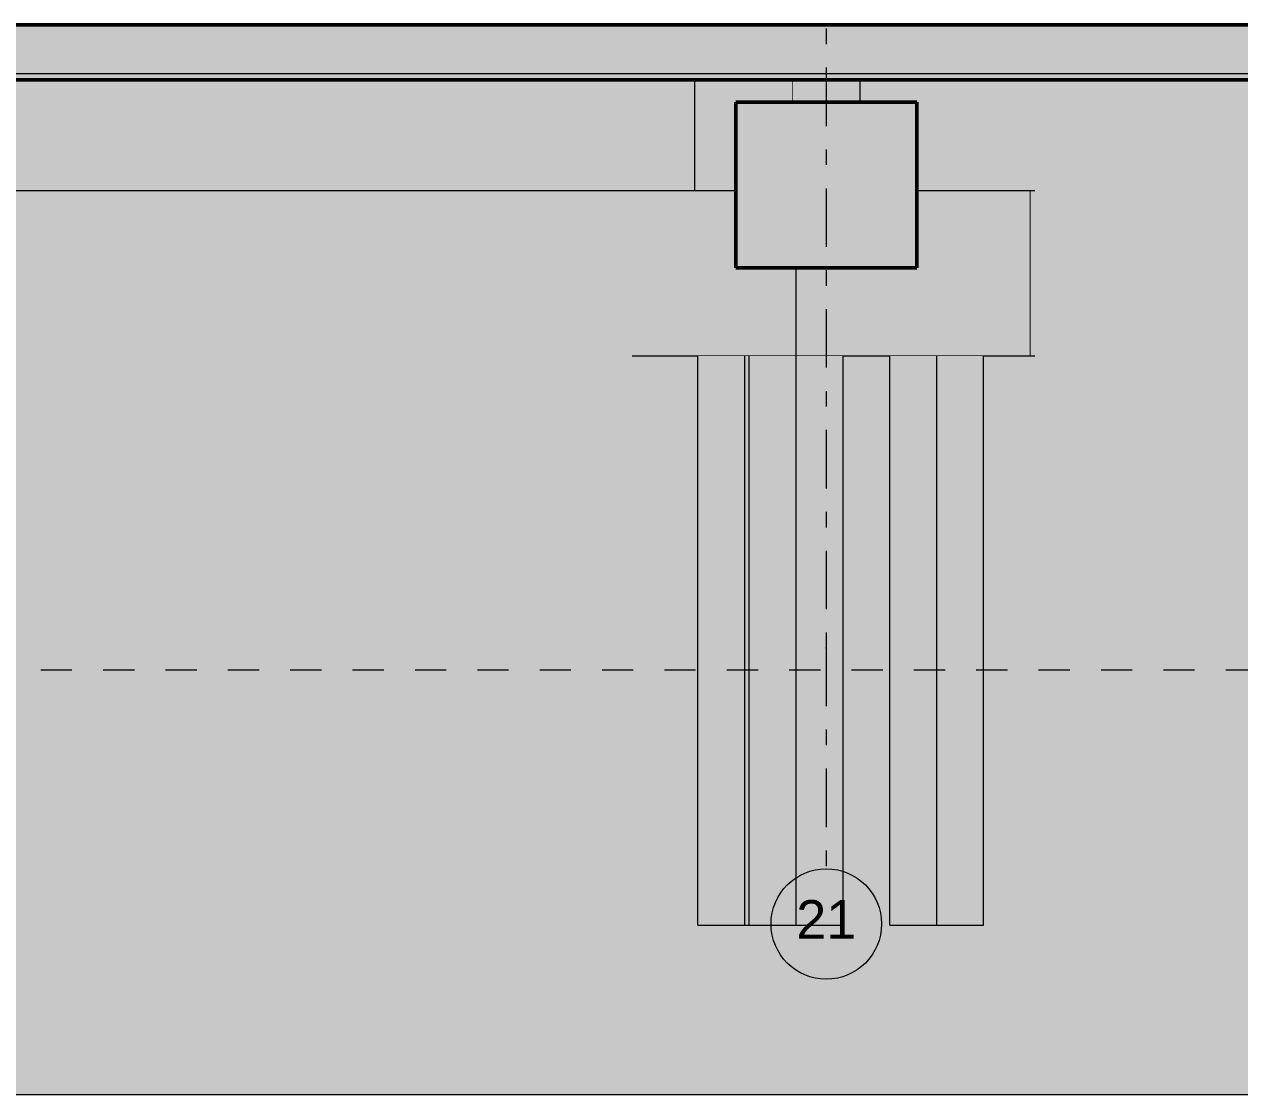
# Model space of a CAD drawing. Header units: millimetres. Extents: x -48147 to 1417267, y -496296 to 18123.
# Drawn here: x 1364361 to 1369861, y -496296 to -491451 of the extents above; entities that cross this region are included whole.
import ezdxf
from ezdxf.enums import TextEntityAlignment as Align

# ---------------------------------------------------------------- set-up
doc = ezdxf.new("R2010")
doc.units = ezdxf.units.MM
doc.header["$MEASUREMENT"] = 0
for name, pattern in [('Dashed', [2822.222233, 1411.111116, -1411.111116]), ('Double Dashed', [546.805537, 264.583325, -105.833328, 70.555556, -105.833328]), ('Wipeout_Contour', [1000, 0, -1000])]:
    doc.linetypes.add(name, pattern=pattern)
for name, color, linetype, lineweight, true_color in [('0_Pen_No__105', 7, 'Continuous', 15, 0xa6a6a6), ('A-230-M_FLOOR.IFC Import_Pen_No__109', 7, 'Continuous', 15, 0xa6a6a6), ('A-230-M_FLOOR.IFC Import_Pen_No__29', 7, 'Continuous', 50, 0x2a2a2a), ('HATCHING_Pen_No__145', 7, 'Continuous', 0, 0xa6a6a6), ('New_A-15-MG_Structural_Grid_Phase_2_Pen_No__222', 7, 'Continuous', 13, 0x65af33), ('S-160-M_FOUND.IFC Import_Pen_No__104', 7, 'Continuous', 15, 0xa6a6a6), ('S-160-M_FOUND.IFC Import_Pen_No__24', 7, 'Continuous', 50, 0x2a2a2a)]:
    doc.layers.add(name, color=color, linetype=linetype, lineweight=lineweight, true_color=true_color)
for name, color, linetype in [('A-230-M_FLOOR.IFC Import', 7, 'Continuous'), ('New_A-15-MG_Structural_Grid_Phase_2', 7, 'Continuous'), ('New_A-20-M_Floor_Slab', 7, 'Continuous'), ('S-160-M_FOUND.IFC Import', 7, 'Continuous'), ('S-280-M_COLUMN.IFC Import', 7, 'Continuous'), ('S-280-M_STRUCT_FRAME.IFC Import', 7, 'Continuous')]:
    doc.layers.add(name, color=color, linetype=linetype)
for name, color, linetype, lineweight in [('A-230-M_FLOOR.IFC Import_Pen_No__4', 7, 'Continuous', 20), ('HATCHING_Pen_No__191', 7, 'Continuous', 5), ('New_A-20-M_Floor_Slab_Pen_No__1', 7, 'Continuous', 13), ('S-160-M_FOUND.IFC Import_Pen_No__1', 7, 'Continuous', 13), ('S-160-M_FOUND.IFC Import_Pen_No__4', 7, 'Continuous', 20), ('S-280-M_COLUMN.IFC Import_Pen_No__88', 8, 'Continuous', 20)]:
    doc.layers.add(name, color=color, linetype=linetype, lineweight=lineweight)
doc.styles.add('GENERATED_STYLE_2', font='')
doc.styles.get('GENERATED_STYLE_2').set_extended_font_data('Swis721 BT')

# ---------------------------------------------------------------- blocks, each defined once
blk = doc.blocks.new('Section Elem_288_2', base_point=(1376122.5, -491272.8))
at = {"color": 254, "linetype": 'Wipeout_Contour', "lineweight": 0, "ltscale": 5815104.231502917}
blk.add_wipeout([(1360170.5, -491352.3), (1360170.5, -491452.3), (1376236.8, -491452.3), (1376236.8, -491352.3)], dxfattribs=at).dxf.layer = 'New_A-20-M_Floor_Slab'
at = {"layer": 'New_A-20-M_Floor_Slab_Pen_No__1', "linetype": 'Continuous'}
blk.add_line((1376236.8, -491452.3), (1360170.5, -491452.3), dxfattribs=at)
blk = doc.blocks.new('Section Elem_450_2', base_point=(1376122.5, -491272.8))
at = {"color": 254, "linetype": 'Wipeout_Contour', "lineweight": 0, "ltscale": 5814358.961955478}
blk.add_wipeout([(1368144, -491452.3), (1367836.6, -491452.3), (1367836.6, -491452.8), (1368144, -491452.8)], dxfattribs=at).dxf.layer = 'S-280-M_COLUMN.IFC Import'
at = {"color": 254, "linetype": 'Wipeout_Contour', "lineweight": 0, "ltscale": 5814765.127986215}
blk.add_wipeout([(1367836.6, -491702.8), (1367836.6, -491802.8), (1368144, -491802.8), (1368144, -491702.8)], dxfattribs=at).dxf.layer = 'S-280-M_COLUMN.IFC Import'
at = {"layer": 'S-280-M_COLUMN.IFC Import_Pen_No__88', "linetype": 'Continuous'}
for p, q in [((1367836.6, -491452.8), (1367836.6, -491452.3)), ((1368144, -491452.8), (1368144, -491452.3)), ((1367836.6, -491802.8), (1367836.6, -491702.8)), ((1368144, -491802.8), (1368144, -491702.8))]:
    blk.add_line(p, q, dxfattribs=at)
blk = doc.blocks.new('Section Elem_460_2', base_point=(1376122.5, -491272.8))
at = {"color": 254, "linetype": 'Wipeout_Contour', "lineweight": 0, "ltscale": 8720375.209291209}
blk.add_wipeout([(1367449.3, -492202.8), (1367581.4, -492202.8), (1367581.4, -491802.8), (1367836.6, -491802.8), (1367836.6, -491702.8), (1367449.3, -491702.8)], dxfattribs=at).dxf.layer = 'S-280-M_STRUCT_FRAME.IFC Import'
blk = doc.blocks.new('Section Elem_461_2', base_point=(1376122.5, -491272.8))
at = {"color": 254, "linetype": 'Wipeout_Contour', "lineweight": 0, "ltscale": 5804240.126953915}
blk.add_wipeout([(1367449.3, -491702.8), (1362793.9, -491702.8), (1362793.9, -492202.8), (1367449.3, -492202.8)], dxfattribs=at).dxf.layer = 'S-280-M_STRUCT_FRAME.IFC Import'
blk = doc.blocks.new('Section Elem_649_2', base_point=(1376122.5, -491272.8))
at = {"color": 254, "linetype": 'Wipeout_Contour', "lineweight": 0, "ltscale": 5813239.81896215}
blk.add_wipeout([(1367464.9, -492202.8), (1367111.3, -492202.8), (1367111.3, -492952.8), (1367464.9, -492952.8)], dxfattribs=at).dxf.layer = 'S-160-M_FOUND.IFC Import'
at = {"color": 254, "linetype": 'Wipeout_Contour', "lineweight": 0, "ltscale": 8721791.873693105}
blk.add_wipeout([(1367464.9, -492952.8), (1367853.8, -492952.8), (1367853.8, -492552.8), (1367581.4, -492552.8), (1367581.4, -492202.8), (1367464.9, -492202.8)], dxfattribs=at).dxf.layer = 'S-160-M_FOUND.IFC Import'
at = {"layer": 'S-160-M_FOUND.IFC Import_Pen_No__4', "linetype": 'Continuous'}
for p, q in [((1367207.9, -492202.8), (1367464.9, -492202.8)), ((1367464.9, -492202.8), (1367581.4, -492202.8)), ((1367464.9, -492952.8), (1367111.3, -492952.8))]:
    blk.add_line(p, q, dxfattribs=at)
at = {"color": 254, "linetype": 'Wipeout_Contour', "lineweight": 0, "ltscale": 8726058.366619151}
blk.add_wipeout([(1368399.3, -492552.8), (1367853.8, -492552.8), (1367853.8, -492952.8), (1368914.5, -492952.8), (1368914.5, -492202.8), (1368399.3, -492202.8)], dxfattribs=at).dxf.layer = 'S-160-M_FOUND.IFC Import'
at = {"layer": 'S-160-M_FOUND.IFC Import_Pen_No__4', "linetype": 'Continuous'}
for p, q in [((1368399.3, -492202.8), (1368914.5, -492202.8)), ((1368914.5, -492952.8), (1368914.5, -492202.8)), ((1367853.8, -492952.8), (1367853.8, -492552.8)), ((1367853.8, -492952.8), (1367464.9, -492952.8)), ((1368914.5, -492952.8), (1367853.8, -492952.8))]:
    blk.add_line(p, q, dxfattribs=at)
blk = doc.blocks.new('Section Elem_652_2', base_point=(1376122.5, -491272.8))
at = {"layer": 'S-160-M_FOUND.IFC Import_Pen_No__104', "linetype": 'Continuous', "lineweight": 0, "true_color": 0x535353}
blk.add_hatch(color=251, dxfattribs=at).paths.add_polyline_path([(1367581.4, -491802.8), (1367581.4, -492552.8), (1368399.3, -492552.8), (1368399.3, -491802.8)])
at = {"layer": 'S-160-M_FOUND.IFC Import_Pen_No__24', "linetype": 'Continuous'}
for p, q in [((1367581.4, -491802.8), (1367581.4, -492552.8)), ((1368399.3, -491802.8), (1367581.4, -491802.8)), ((1368399.3, -491802.8), (1368399.3, -492552.8)), ((1368399.3, -492552.8), (1367581.4, -492552.8))]:
    blk.add_line(p, q, dxfattribs=at)
blk = doc.blocks.new('Section Elem_653_2', base_point=(1376122.5, -491272.8))
at = {"color": 254, "linetype": 'Wipeout_Contour', "lineweight": 0, "ltscale": 5819396.038347855}
blk.add_wipeout([(1368933.3, -492202.8), (1368914.5, -492202.8), (1368914.5, -492952.8), (1368933.3, -492952.8)], dxfattribs=at).dxf.layer = 'S-160-M_FOUND.IFC Import'
at = {"layer": 'S-160-M_FOUND.IFC Import_Pen_No__4', "linetype": 'Continuous'}
for p, q in [((1368914.5, -492202.8), (1368933.3, -492202.8)), ((1368933.3, -492952.8), (1368914.5, -492952.8))]:
    blk.add_line(p, q, dxfattribs=at)
blk = doc.blocks.new('Section Elem_662_2', base_point=(1376122.5, -491272.8))
at = {"color": 254, "linetype": 'Wipeout_Contour', "lineweight": 0, "ltscale": 7269955.083500145}
blk.add_wipeout([(1367408.7, -495527.8), (1367620.9, -495527.8), (1367620.9, -492952.8), (1367464.9, -492952.8), (1367408.7, -492952.8)], dxfattribs=at).dxf.layer = 'S-160-M_FOUND.IFC Import'
at = {"layer": 'S-160-M_FOUND.IFC Import_Pen_No__1', "linetype": 'Continuous'}
blk.add_line((1367408.7, -495527.8), (1367408.7, -492952.8), dxfattribs=at)
at = {"color": 254, "linetype": 'Wipeout_Contour', "lineweight": 0, "ltscale": 5816789.823348993}
blk.add_wipeout([(1367620.9, -492952.8), (1367620.9, -495527.8), (1367641.7, -495527.8), (1367641.7, -492952.8)], dxfattribs=at).dxf.layer = 'S-160-M_FOUND.IFC Import'
at = {"layer": 'S-160-M_FOUND.IFC Import_Pen_No__1', "linetype": 'Continuous'}
for p, q in [((1367620.9, -495527.8), (1367620.9, -492952.8)), ((1367408.7, -495527.8), (1367620.9, -495527.8)), ((1367620.9, -495527.8), (1367641.7, -495527.8))]:
    blk.add_line(p, q, dxfattribs=at)
blk = doc.blocks.new('Section Elem_663_2', base_point=(1376122.5, -491272.8))
at = {"color": 254, "linetype": 'Wipeout_Contour', "lineweight": 0, "ltscale": 5817227.980109219}
blk.add_wipeout([(1367641.7, -492952.8), (1367641.7, -495527.8), (1367853.8, -495527.8), (1367853.8, -492952.8)], dxfattribs=at).dxf.layer = 'S-160-M_FOUND.IFC Import'
at = {"layer": 'S-160-M_FOUND.IFC Import_Pen_No__1', "linetype": 'Continuous'}
blk.add_line((1367641.7, -495527.8), (1367641.7, -492952.8), dxfattribs=at)
at = {"color": 254, "linetype": 'Wipeout_Contour', "lineweight": 0, "ltscale": 5818026.011785997}
blk.add_wipeout([(1367853.8, -495527.8), (1368065.9, -495527.8), (1368065.9, -492952.8), (1367853.8, -492952.8)], dxfattribs=at).dxf.layer = 'S-160-M_FOUND.IFC Import'
at = {"layer": 'S-160-M_FOUND.IFC Import_Pen_No__1', "linetype": 'Continuous'}
for p, q in [((1367853.8, -495527.8), (1367853.8, -492952.8)), ((1368065.9, -495527.8), (1368065.9, -492952.8)), ((1367641.7, -495527.8), (1367853.8, -495527.8)), ((1367853.8, -495527.8), (1368065.9, -495527.8))]:
    blk.add_line(p, q, dxfattribs=at)
blk = doc.blocks.new('Section Elem_664_2', base_point=(1376122.5, -491272.8))
at = {"color": 254, "linetype": 'Wipeout_Contour', "lineweight": 0, "ltscale": 5819622.101331869}
blk.add_wipeout([(1368490.2, -492952.8), (1368278.1, -492952.8), (1368278.1, -495527.8), (1368490.2, -495527.8)], dxfattribs=at).dxf.layer = 'S-160-M_FOUND.IFC Import'
at = {"layer": 'S-160-M_FOUND.IFC Import_Pen_No__1', "linetype": 'Continuous'}
blk.add_line((1368278.1, -495527.8), (1368278.1, -492952.8), dxfattribs=at)
at = {"color": 254, "linetype": 'Wipeout_Contour', "lineweight": 0, "ltscale": 5820420.175777952}
blk.add_wipeout([(1368490.2, -492952.8), (1368490.2, -495527.8), (1368702.3, -495527.8), (1368702.3, -492952.8)], dxfattribs=at).dxf.layer = 'S-160-M_FOUND.IFC Import'
at = {"layer": 'S-160-M_FOUND.IFC Import_Pen_No__1', "linetype": 'Continuous'}
for p, q in [((1368490.2, -495527.8), (1368490.2, -492952.8)), ((1368702.3, -495527.8), (1368702.3, -492952.8)), ((1368278.1, -495527.8), (1368490.2, -495527.8)), ((1368490.2, -495527.8), (1368702.3, -495527.8))]:
    blk.add_line(p, q, dxfattribs=at)
blk = doc.blocks.new('Section Elem_698_2', base_point=(1376122.5, -491272.8))
at = {"color": 254, "linetype": 'Wipeout_Contour', "lineweight": 0, "ltscale": 5792957.088073304}
blk.add_wipeout([(1362268.5, -491452.8), (1362338.9, -491452.8), (1362338.9, -491452.3), (1362268.5, -491452.3)], dxfattribs=at).dxf.layer = 'A-230-M_FLOOR.IFC Import'
at = {"color": 254, "linetype": 'Wipeout_Contour', "lineweight": 0, "ltscale": 5804032.495666519}
blk.add_wipeout([(1367699.3, -491452.3), (1362793.9, -491452.3), (1362793.9, -491452.8), (1367699.3, -491452.8)], dxfattribs=at).dxf.layer = 'A-230-M_FLOOR.IFC Import'
at = {"layer": 'A-230-M_FLOOR.IFC Import_Pen_No__4', "linetype": 'Continuous'}
blk.add_line((1367699.3, -491452.8), (1367699.3, -491452.3), dxfattribs=at)
blk = doc.blocks.new('Section Elem_719_2', base_point=(1376122.5, -491272.8))
at = {"layer": 'S-160-M_FOUND.IFC Import_Pen_No__1', "linetype": 'Continuous'}
for p, q in [((1362864.6, -492202.8), (1362864.6, -491702.8)), ((1367395.6, -492202.8), (1367395.6, -491702.8)), ((1363426.6, -492202.8), (1367207.9, -492202.8))]:
    blk.add_line(p, q, dxfattribs=at)
blk = doc.blocks.new('Section Elem_724_2', base_point=(1376122.5, -491272.8))
at = {"color": 254, "linetype": 'Wipeout_Contour', "lineweight": 0, "ltscale": 5815294.498957453}
blk.add_wipeout([(1359897.8, -491702.8), (1376484.1, -491702.8), (1376484.1, -491452.8), (1359897.8, -491452.8)], dxfattribs=at).dxf.layer = 'A-230-M_FLOOR.IFC Import'
at = {"layer": 'A-230-M_FLOOR.IFC Import_Pen_No__109', "linetype": 'Continuous'}
h = blk.add_hatch(dxfattribs=at)
h.set_pattern_fill('Lightweight_Concrete_0002', color=256, style=0, pattern_type=2)
h.set_pattern_definition([(0, (1376122.47, -491272.82), (0, 389.711), [24.375, -200.625]), (0, (1376234.97, -491077.97), (0, 389.711), [24.375, -200.625]), (60, (1376122.47, -491272.82), (-337.5, 194.856), [24.375, -200.625]), (60, (1376347.47, -491272.82), (-337.5, 194.856), [24.375, -200.625]), (120, (1376146.84, -491272.82), (337.5, 194.856), [24.375, -200.625]), (120, (1376371.84, -491272.82), (337.5, 194.856), [24.375, -200.625]), (0, (1376122.47, -491235.32), (0, 75), [0, -75, 0, -112.5]), (45, (1376159.97, -491235.32), (-53.033, 53.033), [0, -56.25, 0, -93.75])])
h.paths.add_polyline_path([(1359897.8, -491702.8), (1376484.1, -491702.8), (1376484.1, -491452.8), (1359897.8, -491452.8)])
at = {"layer": 'A-230-M_FLOOR.IFC Import_Pen_No__29', "linetype": 'Continuous'}
for p, q in [((1376484.1, -491452.8), (1360170.4, -491452.8)), ((1376484.1, -491702.8), (1360443, -491702.8))]:
    blk.add_line(p, q, dxfattribs=at)
blk = doc.blocks.new('Standard grid marker[1]_2', base_point=(1367990.1, -469868.2))
at = {"layer": 'New_A-15-MG_Structural_Grid_Phase_2_Pen_No__222', "linetype": 'Double Dashed'}
for p, q in [((1367990.1, -470868.2), (1367990.1, -494272.8)), ((1367990.1, -494272.8), (1367990.1, -495272.8))]:
    blk.add_line(p, q, dxfattribs=at)
at = {"layer": 'New_A-15-MG_Structural_Grid_Phase_2_Pen_No__222', "linetype": 'Continuous'}
blk.add_circle((1367990.1, -495522.8), 250, dxfattribs=at)
at = {"layer": 'New_A-15-MG_Structural_Grid_Phase_2_Pen_No__222', "linetype": 'Double Dashed'}
blk.add_point((1367990.1, -494272.8), dxfattribs=at)
blk.add_point((1367990.1, -494272.8), dxfattribs=at)
at = {"layer": 'New_A-15-MG_Structural_Grid_Phase_2_Pen_No__222', "style": 'GENERATED_STYLE_2'}
for tag, p in [('AC_MarkerText_1_0', (1367990.1, -469597.6)), ('AC_MarkerText_1_1', (1367990.1, -495502.2))]:
    blk.add_attdef(tag, text='', height=175, rotation=360, dxfattribs=at).set_placement(p, align=Align.MIDDLE_CENTER)
blk = doc.blocks.new('S-25 Building Section_STORY_MARKER', base_point=(1376122.5, -491272.8))
at = {"layer": '0_Pen_No__105', "linetype": 'Dashed', "ltscale": 0.1}
blk.add_line((1357662.3, -494372.8), (1413604.9, -494372.8), dxfattribs=at)

msp = doc.modelspace()

# ---------------------------------------------------------------- block references
at = {"layer": 'New_A-20-M_Floor_Slab'}
msp.add_blockref('Section Elem_288_2', (1376122.5, -491272.8), dxfattribs=at)

# ---------------------------------------------------------------- next in the draw order: block references
at = {"layer": 'A-230-M_FLOOR.IFC Import'}
msp.add_blockref('Section Elem_698_2', (1376122.5, -491272.8), dxfattribs=at)
at = {"layer": 'S-280-M_COLUMN.IFC Import'}
msp.add_blockref('Section Elem_450_2', (1376122.5, -491272.8), dxfattribs=at)

# ---------------------------------------------------------------- next in the draw order: block references
at = {"layer": 'S-280-M_STRUCT_FRAME.IFC Import'}
msp.add_blockref('Section Elem_460_2', (1376122.5, -491272.8), dxfattribs=at)

# ---------------------------------------------------------------- next in the draw order: block references
msp.add_blockref('Section Elem_461_2', (1376122.5, -491272.8), dxfattribs=at)

# ---------------------------------------------------------------- next in the draw order: block references
at = {"layer": 'S-160-M_FOUND.IFC Import'}
msp.add_blockref('Section Elem_649_2', (1376122.5, -491272.8), dxfattribs=at)

# ---------------------------------------------------------------- next in the draw order: block references
for name in ['Section Elem_719_2', 'Section Elem_652_2', 'Section Elem_653_2', 'Section Elem_662_2', 'Section Elem_664_2']:
    msp.add_blockref(name, (1376122.5, -491272.8), dxfattribs=at)

# ---------------------------------------------------------------- next in the draw order: block references
at = {"layer": 'A-230-M_FLOOR.IFC Import'}
msp.add_blockref('Section Elem_724_2', (1376122.5, -491272.8), dxfattribs=at)
at = {"layer": 'S-160-M_FOUND.IFC Import'}
msp.add_blockref('Section Elem_663_2', (1376122.5, -491272.8), dxfattribs=at)

# ---------------------------------------------------------------- next in the draw order: hatches: boundary and pattern name
at = {"layer": 'HATCHING_Pen_No__145', "linetype": 'Continuous'}
msp.add_hatch(color=256, dxfattribs=at).paths.add_polyline_path([(1355345.2, -491272.8), (1359827.5, -491272.8), (1359827.5, -491952.6), (1359897.5, -491952.6), (1359897.5, -492202.8), (1360443, -492202.8), (1360443, -491673.3), (1376380.6, -491673.3), (1376380.6, -491497.8), (1396555.4, -491497.8), (1396555.4, -491692.8), (1403458.7, -491692.8), (1403458.7, -491497.8), (1404768.7, -491497.8), (1404768.7, -491872.8), (1406768.7, -491872.8), (1406768.7, -491497.8), (1408667, -491497.8), (1408667, -491772.8), (1409167, -491772.8), (1409167, -491673.3), (1409237, -491673.3), (1409237, -491422.6), (1413992.3, -491422.6), (1413992.3, -496295.5), (1355345.2, -496295.5)])

# ---------------------------------------------------------------- next in the draw order: linework, layer by layer
at = {"layer": 'HATCHING_Pen_No__191', "linetype": 'Continuous', "flags": 128}
msp.add_lwpolyline([(1413992.3, -496295.5), (1355345.2, -496295.5), (1355345.2, -491272.8), (1359827.5, -491272.8), (1359827.5, -491952.6), (1359897.5, -491952.6), (1359897.5, -492202.8), (1360443, -492202.8), (1360443, -491673.3), (1376380.6, -491673.3), (1376380.6, -491497.8), (1396555.4, -491497.8)], dxfattribs=at)

# ---------------------------------------------------------------- next in the draw order: block references
at = {"layer": 'New_A-15-MG_Structural_Grid_Phase_2', "color": 8, "linetype": 'Continuous', "lineweight": 15}
ref = msp.add_blockref('Standard grid marker[1]_2', (1367990.1, -469868.2), dxfattribs=at)
ref.add_attrib('AC_MarkerText_1_1', '21', dxfattribs={"layer": 'New_A-15-MG_Structural_Grid_Phase_2_Pen_No__222', "color": 85, "true_color": 0x65af33, "height": 175, "rotation": 360, "style": 'GENERATED_STYLE_2'}).set_placement((1367990.1, -495502.2), align=Align.MIDDLE_CENTER)

# ---------------------------------------------------------------- next in the draw order: block references
at = {"linetype": 'Continuous', "lineweight": 0}
msp.add_blockref('S-25 Building Section_STORY_MARKER', (1376122.5, -491272.8), dxfattribs=at)

doc.saveas('drawing.dxf')
